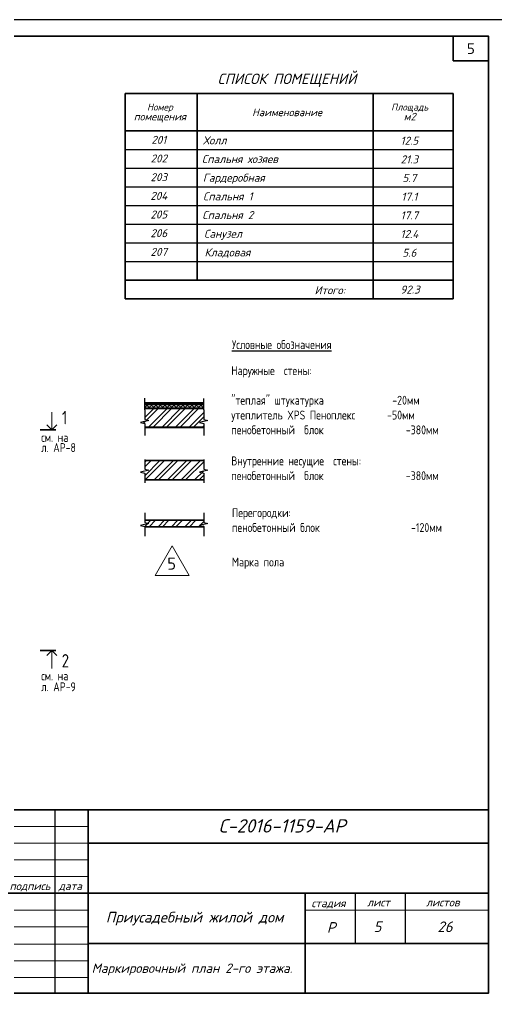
# Model space of a CAD drawing. Extents: x -12289450 to -10763036, y -7834513 to -6150123.
# Drawn here: x -11183438 to -11172718, y -7694349 to -7672261 of the extents above; entities that cross this region are included whole.
import ezdxf

# ---------------------------------------------------------------- set-up
doc = ezdxf.new("R2010")
doc.units = 0
doc.header["$LTSCALE"] = 25
for name, color, linetype in [('001-ПЕРЕГОРОДКИ', 5, 'Continuous'), ('005-РАЗМЕРЫ', 252, 'Continuous'), ('008-ШТРИХОВКА', 252, 'Continuous'), ('Annotation - Text', 7, 'Continuous'), ('ArchiCAD', 7, 'Continuous'), ('kassa', 7, 'Continuous'), ('Новое', 51, 'Continuous'), ('Примечания', 7, 'Continuous')]:
    doc.layers.add(name, color=color, linetype=linetype)
for name, color, linetype, lineweight in [('маркировка', 114, 'Continuous', 20), ('НС', 174, 'Continuous', 40), ('СТЕНЫ', 5, 'Continuous', 40)]:
    doc.layers.add(name, color=color, linetype=linetype, lineweight=lineweight)
doc.styles.add('gismo', font='isocpeui.ttf')
doc.styles.get("Standard").update_dxf_attribs({"font": 'arial.ttf'})
doc.styles.add('ГОСТ 2.304', font='CS_Gost2304.shx')

msp = doc.modelspace()

# ---------------------------------------------------------------- hatches: boundary and pattern name
at = {"layer": '008-ШТРИХОВКА', "ltscale": 3}
h = msp.add_hatch(dxfattribs=at)
h.set_pattern_fill('ANSI32', color=256, scale=22.5)
h.set_pattern_definition([(45, (-11199709.72, -7686053.44), (-151.5418, 151.5418), []), (45, (-11199608.7, -7686053.44), (-151.5418, 151.5418), [])])
h.paths.add_polyline_path([(-11180623.6, -7681428.5), (-11179299, -7681428.5), (-11179299, -7681347.9), (-11179392.7, -7681324.4), (-11179205.2, -7681277.6), (-11179299, -7681254.1), (-11179299, -7681004.4), (-11180623.6, -7681004.4), (-11180623.6, -7681254.1), (-11180529.9, -7681277.6), (-11180717.4, -7681324.4), (-11180623.6, -7681347.9)])
h = msp.add_hatch(dxfattribs=at)
h.set_pattern_fill('ANSI37', color=256, scale=22.5)
h.set_pattern_definition([(45, (-11199769.72, -7678916.83), (-50.51394, 50.51394), []), (135, (-11199769.72, -7678916.83), (-50.51394, -50.51394), [])])
h.paths.add_polyline_path([(-11179299, -7681004.4), (-11179299, -7680944.4), (-11179299, -7680910.3), (-11180623.6, -7680910.3), (-11180623.6, -7680944.4), (-11180623.6, -7681004.4)])
h = msp.add_hatch(dxfattribs=at)
h.set_pattern_fill('ANSI32', color=256, scale=22.5)
h.set_pattern_definition([(45, (-11606003.9, -7453848.61), (-151.54182, 151.54182), []), (45, (-11605902.87, -7453848.61), (-151.54182, 151.54182), [])])
h.paths.add_polyline_path([(-11179299, -7682180.8), (-11180623.6, -7682180.8), (-11180623.6, -7682616.8), (-11179299, -7682616.8)])
h = msp.add_hatch(dxfattribs=at)
h.set_pattern_fill('ANSI32', color=256, scale=22.5)
h.set_pattern_definition([(45, (-11606003.9, -7454080.57), (-151.54182, 151.54182), []), (45, (-11605902.87, -7454080.57), (-151.54182, 151.54182), [])])
h.paths.add_polyline_path([(-11179299, -7683524.4), (-11180623.6, -7683524.4), (-11180623.6, -7683669.7), (-11179299, -7683669.7)])

# ---------------------------------------------------------------- linework, layer by layer
at = {"layer": '001-ПЕРЕГОРОДКИ', "lineweight": 18, "ltscale": 100}
for points in [[(-11182712.1, -7681092.8), (-11182712.1, -7681492.2)], [(-11182712.1, -7686856.6), (-11182712.1, -7686457.2)]]:
    msp.add_lwpolyline(points, dxfattribs=at)
at = {"layer": '001-ПЕРЕГОРОДКИ', "lineweight": 35, "ltscale": 100}
for points in [[(-11182972.5, -7681492.2), (-11182624.7, -7681492.2)], [(-11182972.5, -7686457.2), (-11182624.7, -7686457.2)], [(-11182972.5, -7686457.2), (-11182624.7, -7686457.2)]]:
    msp.add_lwpolyline(points, dxfattribs=at)
at = {"layer": '001-ПЕРЕГОРОДКИ', "color": 5, "lineweight": 35, "ltscale": 4}
for points in [[(-11180623.6, -7682180.8), (-11179299, -7682180.8)], [(-11180623.6, -7682180.8), (-11179299, -7682180.8)], [(-11180623.6, -7682616.8), (-11179299, -7682616.8)], [(-11180623.6, -7683524.4), (-11179299, -7683524.4)], [(-11180623.6, -7683669.7), (-11179299, -7683669.7)]]:
    msp.add_lwpolyline(points, dxfattribs=at)
at = {"layer": '005-РАЗМЕРЫ', "color": 0, "linetype": 'Continuous', "ltscale": 25}
for p, q in [((-11180623.6, -7681038.5), (-11180623.6, -7680779.6)), ((-11179299, -7681038.5), (-11179299, -7680785)), ((-11180623.6, -7681563.5), (-11180623.6, -7681619.7)), ((-11179299, -7681563.5), (-11179299, -7681619.7))]:
    msp.add_line(p, q, dxfattribs=at)
for points in [[(-11180623.6, -7681038.5), (-11180623.6, -7681254.1), (-11180529.9, -7681277.6), (-11180717.4, -7681324.4), (-11180623.6, -7681347.9), (-11180623.6, -7681563.5)], [(-11179299, -7681038.5), (-11179299, -7681254.1), (-11179205.2, -7681277.6), (-11179392.7, -7681324.4), (-11179299, -7681347.9), (-11179299, -7681563.5)], [(-11180623.6, -7682157.9), (-11180623.6, -7682373.6), (-11180529.9, -7682397), (-11180717.4, -7682443.9), (-11180623.6, -7682467.3), (-11180623.6, -7682682.9)], [(-11179299, -7682157.9), (-11179299, -7682373.6), (-11179205.2, -7682397), (-11179392.7, -7682443.9), (-11179299, -7682467.3), (-11179299, -7682682.9)], [(-11180623.6, -7683356.2), (-11180623.6, -7683571.8), (-11180529.9, -7683595.3), (-11180717.4, -7683642.1), (-11180623.6, -7683665.6), (-11180623.6, -7683881.2)], [(-11179299, -7683356.2), (-11179299, -7683571.8), (-11179205.2, -7683595.3), (-11179392.7, -7683642.1), (-11179299, -7683665.6), (-11179299, -7683881.2)]]:
    msp.add_lwpolyline(points, dxfattribs=at)
at = {"layer": 'ArchiCAD', "color": 7, "linetype": 'Continuous', "lineweight": 35}
for p, q in [((-11181062.8, -7673921.4), (-11173687.4, -7673921.4)), ((-11181062.8, -7673921.4), (-11181062.8, -7675181.8)), ((-11181062.8, -7673921.4), (-11173687.4, -7673921.4)), ((-11181062.8, -7673921.4), (-11173687.4, -7673921.4)), ((-11181062.8, -7673921.4), (-11181062.8, -7675181.8)), ((-11181062.8, -7673921.4), (-11173687.4, -7673921.4)), ((-11181062.8, -7673921.4), (-11181062.8, -7678543)), ((-11179442.3, -7673921.4), (-11179442.3, -7675181.8)), ((-11175488, -7673921.4), (-11175488, -7674761.7)), ((-11173687.4, -7673921.4), (-11173687.4, -7676862.4)), ((-11173687.4, -7673921.4), (-11173687.4, -7676862.4)), ((-11173687.4, -7673921.4), (-11173687.4, -7678543)), ((-11181062.8, -7674761.7), (-11181062.8, -7676862.4)), ((-11181062.8, -7674761.7), (-11181062.8, -7676862.4)), ((-11173687.4, -7674761.7), (-11181062.8, -7674761.7)), ((-11181062.8, -7674761.7), (-11173687.4, -7674761.7)), ((-11179442.3, -7674761.7), (-11179442.3, -7678122.9)), ((-11175488, -7674761.7), (-11175488, -7678543)), ((-11181062.8, -7678122.9), (-11173687.4, -7678122.9)), ((-11181062.8, -7678543), (-11173687.4, -7678543)), ((-11181062.8, -7678543), (-11173687.4, -7678543)), ((-11181062.8, -7678543), (-11173687.4, -7678543)), ((-11186768.7, -7690036), (-11172893.9, -7690036)), ((-11186768.7, -7690036), (-11172893.9, -7690036)), ((-11181893.7, -7690036), (-11181893.7, -7694160.9)), ((-11181893.7, -7690786), (-11172893.9, -7690786)), ((-11186768.7, -7691911), (-11172893.9, -7691911)), ((-11177018.8, -7691911), (-11177018.8, -7694160.9)), ((-11181893.7, -7693047.8), (-11172893.9, -7693047.8))]:
    msp.add_line(p, q, dxfattribs=at)
at = {"layer": 'ArchiCAD', "color": 7, "linetype": 'Continuous', "lineweight": 25}
for p, q in [((-11181062.8, -7675181.8), (-11173687.4, -7675181.8)), ((-11181062.8, -7675602), (-11173687.4, -7675602)), ((-11181062.8, -7676022.1), (-11173687.4, -7676022.1)), ((-11181062.8, -7676442.3), (-11173687.4, -7676442.3)), ((-11181062.8, -7676862.4), (-11173687.4, -7676862.4)), ((-11181062.8, -7677282.6), (-11173687.4, -7677282.6)), ((-11181062.8, -7677702.7), (-11173687.4, -7677702.7)), ((-11181062.8, -7678122.9), (-11173687.4, -7678122.9)), ((-11181062.8, -7678543), (-11173687.4, -7678543)), ((-11181062.8, -7678543), (-11173687.4, -7678543)), ((-11181062.8, -7678543), (-11173687.4, -7678543)), ((-11181062.8, -7678543), (-11173687.4, -7678543)), ((-11181062.8, -7678543), (-11173687.4, -7678543))]:
    msp.add_line(p, q, dxfattribs=at)
at = {"layer": 'ArchiCAD', "color": 7, "linetype": 'Continuous', "lineweight": 35}
for points in [[(-11202518.7, -7672636.3), (-11172893.9, -7672636.3), (-11172893.9, -7694161.2), (-11202518.7, -7694161.2)], [(-11202518.7, -7672636.3), (-11172893.9, -7672636.3), (-11172893.9, -7694161.2), (-11202518.7, -7694161.2)], [(-11172893.9, -7694160.9), (-11186768.7, -7694160.9), (-11186768.7, -7690036), (-11172893.9, -7690036), (-11172893.9, -7694160.9)]]:
    msp.add_lwpolyline(points, close=True, dxfattribs=at)
at = {"layer": 'ArchiCAD', "color": 7, "linetype": 'Continuous', "lineweight": 35, "extrusion": (1, 0, 0), "elevation": -11173687.4}
msp.add_lwpolyline([(-7672636.3, 0), (-7673191.7, 0)], dxfattribs=at)
at = {"layer": 'ArchiCAD', "color": 7, "linetype": 'Continuous', "lineweight": 35, "extrusion": (0, 1, 0), "elevation": -7673191.7}
msp.add_lwpolyline([(11173687.4, 0), (11172893.9, 0)], dxfattribs=at)
at = {"layer": 'kassa', "lineweight": 15}
for p, q in [((-11186768.7, -7690411), (-11181893.7, -7690411)), ((-11181893.7, -7690786), (-11186768.7, -7690786)), ((-11186768.7, -7691161), (-11181893.7, -7691161)), ((-11186768.7, -7691536), (-11181893.7, -7691536)), ((-11186768.7, -7692297.9), (-11181893.7, -7692297.9)), ((-11177018.8, -7692297.9), (-11172893.9, -7692297.9)), ((-11186768.7, -7692672.8), (-11181893.7, -7692672.8)), ((-11186768.7, -7693059.7), (-11181893.7, -7693059.7)), ((-11186768.7, -7693434.7), (-11181893.7, -7693434.7)), ((-11186768.7, -7693809.7), (-11181893.7, -7693809.7))]:
    msp.add_line(p, q, dxfattribs=at)
at = {"layer": 'маркировка'}
msp.add_lwpolyline([(-11180006.3, -7684100.8), (-11180389.3, -7684764.2), (-11179623.3, -7684764.2)], close=True, dxfattribs=at)
at = {"layer": 'Новое', "color": 7, "linetype": 'Continuous'}
for p, q in [((-11182643.7, -7690036), (-11182643.7, -7694160.9)), ((-11175893.8, -7691911), (-11175893.8, -7693047.8)), ((-11174768.8, -7691911), (-11174768.8, -7693047.8))]:
    msp.add_line(p, q, dxfattribs=at)
msp.add_lwpolyline([(-11204018.7, -7672261.3), (-11172518.9, -7672261.3), (-11172518.9, -7694536.2), (-11204018.7, -7694536.2)], close=True, dxfattribs=at)
msp.add_lwpolyline([(-11204018.7, -7672261.3), (-11172518.9, -7672261.3), (-11172518.9, -7694536.2), (-11204018.7, -7694536.2)], close=True, dxfattribs=at)
at = {"layer": 'НС', "ltscale": 100}
for points in [[(-11180623.6, -7680881.9), (-11179299, -7680881.9)], [(-11180623.6, -7680910.3), (-11179299, -7680910.3)], [(-11180623.6, -7681004.4), (-11179299, -7681004.4)], [(-11180623.6, -7681428.5), (-11179299, -7681428.5)]]:
    msp.add_lwpolyline(points, dxfattribs=at)
at = {"layer": 'НС', "lineweight": 20, "ltscale": 100}
for points in [[(-11180623.6, -7681004.4), (-11179299, -7681004.4)], [(-11180623.6, -7683669.7), (-11179299, -7683669.7)]]:
    msp.add_lwpolyline(points, dxfattribs=at)
at = {"layer": 'СТЕНЫ', "color": 5, "lineweight": 30}
for points in [[(-11182712.1, -7681492.2), (-11182823.1, -7681381.2)], [(-11182712.1, -7681492.2), (-11182601.1, -7681381.2)], [(-11182712.1, -7686457.2), (-11182823.1, -7686568.2)], [(-11182712.1, -7686457.2), (-11182601.1, -7686568.2)]]:
    msp.add_lwpolyline(points, dxfattribs=at)

# ---------------------------------------------------------------- texts
at = {"insert": (-11173380.8, -7672795), "char_height": 238.064, "width": 453.455, "attachment_point": 1}
msp.add_mtext('{\\Fsimplex|c0;5}', dxfattribs=at)
at = {"layer": '005-РАЗМЕРЫ', "color": 0, "ltscale": 75, "char_height": 200, "width": 6942.743, "attachment_point": 1, "style": 'ГОСТ 2.304'}
for s, insert in [('{\\LУсловные обозначения}', (-11178663.7, -7679473.1)), ('Наружные  стены:\\P\\P"теплая" штукатурка               -20мм\\Pутеплитель XPS Пеноплекс       -50мм\\Pпенобетонный  блок                  -380мм\\P ', (-11178678.7, -7680057.7)), ('Внутренние несущие  стены:\\Pпенобетонный  блок                  -380мм\\P ', (-11178678.7, -7682088.8)), ('Перегородки:          \\Pпенобетонный блок                    -120мм', (-11178663.7, -7683254.9)), ('Марка пола', (-11178663.7, -7684364.4))]:
    msp.add_mtext(s, dxfattribs=dict(at, insert=insert))
at = {"layer": 'Annotation - Text', "color": 0, "lineweight": 25, "style": 'gismo'}
for s, height, p in [('С-2016-1159-АР', 300.621, (-11178962.3, -7690550.6)), ('подпись', 180.37, (-11183664.1, -7691844.1)), ('дата', 180.37, (-11182560.4, -7691844.1)), ('стадия', 180.37, (-11176876.5, -7692230)), ('лист', 180.37, (-11175625.7, -7692211.7)), ('листов', 180.37, (-11174301.3, -7692211.7)), ('Приусадебный жилой дом', 240.497, (-11181499.9, -7692575.3)), ('Р', 240.5, (-11176529.4, -7692807.1)), ('5', 240.5, (-11175478.3, -7692790.5)), ('26', 240.5, (-11174041.4, -7692790.5)), ('Маркировочный план 2-го этажа.', 210.938, (-11181818.7, -7693707.7))]:
    msp.add_text(s, height=height, dxfattribs=at).set_placement(p)
at = {"layer": 'ArchiCAD', "color": 7, "linetype": 'Continuous', "lineweight": 40, "insert": (-11178984.6, -7673475.2), "char_height": 235.837, "width": 19328.675, "attachment_point": 1}
msp.add_mtext('{\\fISOCPEUR|b0|i1|c204|p34;СПИСОК\\fISOCPEUR|b0|i1|c0|p34; \\fISOCPEUR|b0|i1|c204|p34;ПОМЕЩЕНИЙ}', dxfattribs=at)
at = {"layer": 'ArchiCAD', "color": 7, "linetype": 'Continuous', "lineweight": 35, "attachment_point": 2}
for s, insert, char_height in [('{\\fISOCPEUR|b1|i1|c204|p34;Номер}', (-11180282.6, -7674152.4), 154.366), ('{\\fISOCPEUR|b0|i1|c204|p34;Наименование}', (-11177424.1, -7674261.7), 171.518), ('{\\fISOCPEUR|b1|i1|c204|p34;Площадь}', (-11174666, -7674152.4), 154.366), ('{\\fISOCPEUR|b1|i1|c204|p34;помещения}', (-11180282.6, -7674357.7), 171.518), ('{\\fISOCPEUR|b1|i1|c204|p34;м2}', (-11174666, -7674357.7), 171.518), ('{\\fISOCPEUR|b1|i1|c0|p34;201}', (-11180308.2, -7674875.3), 180), ('{\\fISOCPEUR|b0|i1|c204|p34;Холл}', (-11179050.7, -7674887.5), 180), ('{\\fISOCPEUR|b1|i1|c0|p34;12.5}', (-11174673.5, -7674894.9), 180), ('{\\fISOCPEUR|b1|i1|c0|p34;202}', (-11180308.2, -7675295.4), 180), ('{\\fISOCPEUR|b0|i1|c204|p34;Спальня хозяев}', (-11178483.5, -7675307.6), 180), ('{\\fISOCPEUR|b1|i1|c0|p34;21.3}', (-11174673.5, -7675315), 180), ('{\\fISOCPEUR|b1|i1|c0|p34;203}', (-11180308.2, -7675715.6), 180), ('{\\fISOCPEUR|b0|i1|c204|p34;Гардеробная}', (-11178621.9, -7675727.7), 180), ('{\\fISOCPEUR|b1|i1|c0|p34;5.7}', (-11174673.5, -7675735.2), 180), ('{\\fISOCPEUR|b1|i1|c0|p34;204}', (-11180308.2, -7676135.7), 180), ('{\\fISOCPEUR|b0|i1|c204|p34;Спальня\\fISOCPEUR|b0|i1|c0|p34; 1}', (-11178755.8, -7676147.9), 180), ('{\\fISOCPEUR|b1|i1|c0|p34;17.1}', (-11174673.5, -7676155.3), 180), ('{\\fISOCPEUR|b1|i1|c0|p34;205}', (-11180308.2, -7676555.9), 180), ('{\\fISOCPEUR|b0|i1|c204|p34;Спальня\\fISOCPEUR|b0|i1|c0|p34; 2}', (-11178755.8, -7676568), 180), ('{\\fISOCPEUR|b1|i1|c0|p34;17.7}', (-11174673.5, -7676575.5), 180), ('{\\fISOCPEUR|b1|i1|c0|p34;206}', (-11180308.2, -7676976), 180), ('{\\fISOCPEUR|b0|i1|c204|p34;Санузел}', (-11178864, -7676988.2), 180), ('{\\fISOCPEUR|b1|i1|c0|p34;12.4}', (-11174673.5, -7676995.6), 180), ('{\\fISOCPEUR|b1|i1|c0|p34;207}', (-11180308.2, -7677396.2), 180), ('{\\fISOCPEUR|b0|i1|c204|p34;Кладовая}', (-11178764.6, -7677408.3), 180), ('{\\fISOCPEUR|b1|i1|c0|p34;5.6}', (-11174673.5, -7677415.8), 180), ('{\\fISOCPEUR|b1|i1|c0|p34;92\\fISOCPEUR|b1|i1|c204|p34;.\\fISOCPEUR|b1|i1|c0|p34;3}', (-11174657.9, -7678244.7), 180), ('{\\fISOCPEUR|b0|i1|c204|p34;Итого:}', (-11176460.7, -7678258.8), 180)]:
    msp.add_mtext(s, dxfattribs=dict(at, insert=insert, char_height=char_height))
at = {"layer": 'маркировка', "lineweight": 25, "insert": (-11180019.8, -7684365.6), "char_height": 270, "attachment_point": 2, "style": 'gismo'}
msp.add_mtext('{\\fISOCPEUR|b0|i0|c204|p34;5}', dxfattribs=at)
at = {"layer": 'Примечания', "color": 7, "lineweight": 25, "attachment_point": 4}
for s, insert, char_height in [('{\\fGOST 2.304 type A|b0|i0|c0|p34;1}', (-11182486.3, -7681214.9), 300), ('{\\fGOST 2.304 type A|b0|i0|c204|p34;см. на}', (-11182954.1, -7681661.4), 200), ('{\\fGOST 2.304 type A|b0|i0|c204|p34;л. АР-\\fGOST 2.304 type A|b0|i0|c0|p34;8}', (-11182954.1, -7681890.1), 200), ('{\\fGOST 2.304 type A|b0|i0|c0|p34;2}', (-11182491.6, -7686686.1), 300), ('{\\fGOST 2.304 type A|b0|i0|c204|p34;см. на}', (-11182954.1, -7687025.8), 200), ('{\\fGOST 2.304 type A|b0|i0|c204|p34;л. АР-\\fGOST 2.304 type A|b0|i0|c0|p34;9}', (-11182954.1, -7687271.4), 200)]:
    msp.add_mtext(s, dxfattribs=dict(at, insert=insert, char_height=char_height))

doc.saveas('drawing.dxf')
